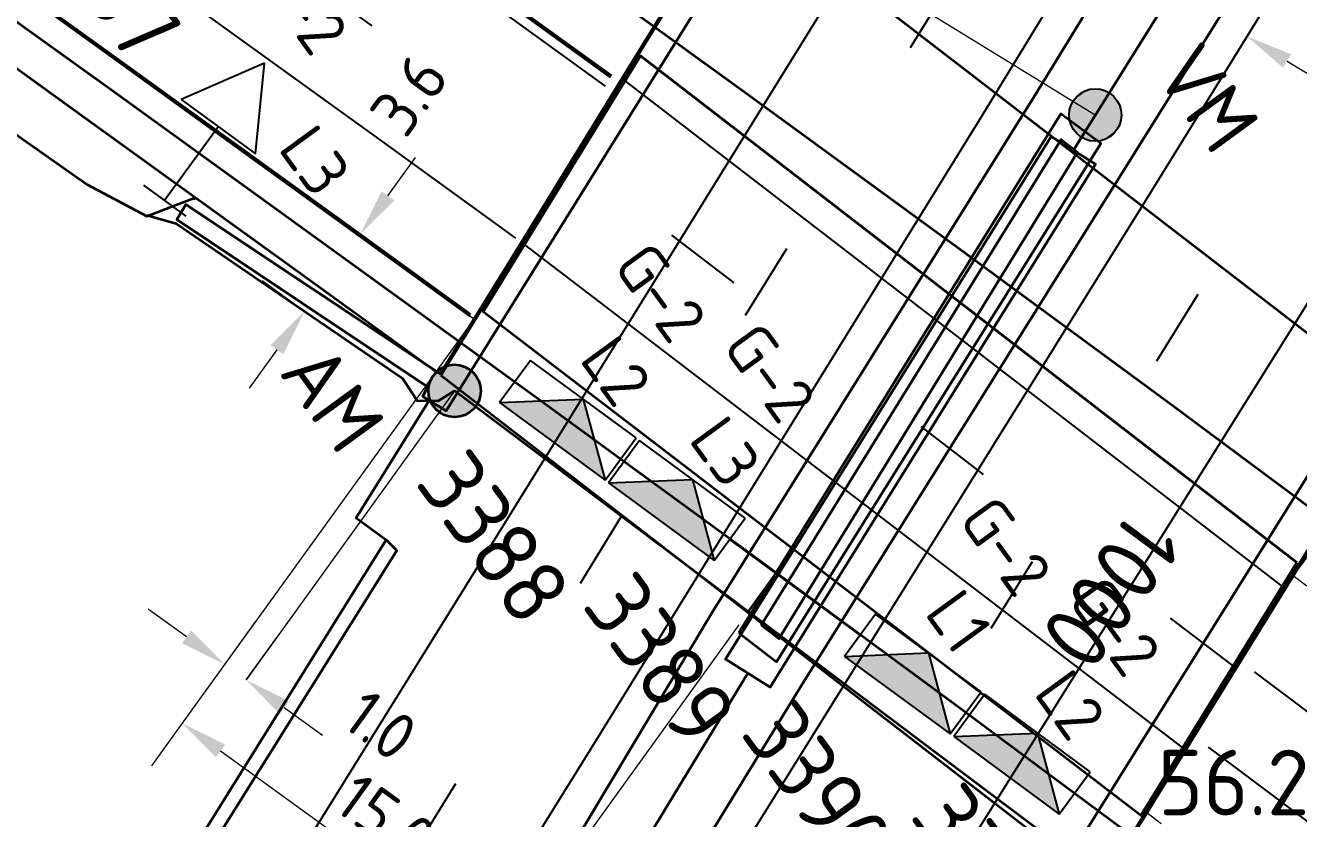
# Model space of a CAD drawing. Header units: metres. Extents: x 134219 to 139080, y 438661 to 444352.
# Drawn here: x 135358.19 to 135406.78, y 443019.6 to 443049.85 of the extents above; entities that cross this region are included whole.
import ezdxf
from ezdxf.enums import TextEntityAlignment as Align

# ---------------------------------------------------------------- set-up
doc = ezdxf.new("R2010")
doc.units = ezdxf.units.M
doc.linetypes.add('13strp', pattern=[4, 1, -3])
doc.linetypes.add('39strp', pattern=[12, 3, -9])
doc.layers.get('DEFPOINTS').update_dxf_attribs({"color": 193})
for name, color, linetype, lineweight in [('B-WE-KL-ET_LS_HULPSTUK_MOF-S', 10, 'Continuous', 25), ('N-WE-KL-ET-T18', 1, 'Continuous', 18), ('N-WE-KL-ET-T25', 7, 'Continuous', 25), ('N-WE-KL-ET_LS_HULPSTUK_MOF-G', 10, 'Continuous', 35), ('N-WE-KL-ET_LS_OV_ARMATUUR-S', 7, 'Continuous', 25), ('N-WE-KL-ET_LS_OV_ARMATUUR-T18', 1, 'Continuous', 25), ('N-WE-KL-ET_LS_OV_KABEL-G', 10, 'KL-LS-OV-N', 35), ('N-WE-KL-ET_LS_OV_KABEL-M', 7, 'Continuous', 18), ('N-WE-KL-ET_LS_OV_MANTELBUIS-G', 10, 'Continuous', 35), ('Utd-geleiderail-nw', 8, 'glm a2ee v014$0$f2m40080', 35), ('Utd-ondergr-bs', 8, 'Continuous', 35), ('Utd-ondergr-nw', 8, '13strp', 35)]:
    doc.layers.add(name, color=color, linetype=linetype, lineweight=lineweight)
for name, color, linetype in [('N-WE-KL-ET_LS_OV_ARMATUUR-T25', 2, 'Continuous'), ('Utd-weg-bs', 8, 'Continuous'), ('Utd-weg-nw', 8, 'Continuous')]:
    doc.layers.add(name, color=color, linetype=linetype)
doc.styles.add('alm a2ee v011$0$Iso-rtw', font='NLCS-ISO.ttf')
doc.styles.add('dtm a2ee v011$0$rtw_iso', font='NLCS-ISO.ttf')
doc.styles.add('ISO18', font='NLCS-ISO.ttf')
doc.styles.add('ISO25', font='NLCS-ISO.ttf')
doc.styles.add('NLCS-ISO', font='NLCS-ISO.ttf')
doc.styles.add('NLCS_18', font='NLCS-ISO.ttf', dxfattribs={"height": 1.799999952316284})
doc.linetypes.add('glm a2ee v014$0$f2m40080', pattern='A,2,-1,[160,RTW.shx,S=0.5,R=0,X=0,Y=0],-1', length=4)
doc.linetypes.add('KL-LS-OV-N', pattern='A,4,-1,[103,NLCS.SHX,S=0.75,R=0,X=0,Y=0],-1,4,-1.5,["0V",Standard,S=1,R=0,X=0,Y=-0.5],-3', length=14.5)
doc.dimstyles.new('NLCS_t18_pijl_Dimension_l3_h1', dxfattribs={"dimtxt": 1.799999952316284, "dimasz": 1.8, "dimexe": 2, "dimexo": 2, "dimgap": 0.7, "dimtad": 1, "dimdec": 1, "dimzin": 0, "dimdsep": 46, "dimtxsty": 'NLCS_18', "dimcen": 2.5, "dimdle": 2, "dimclrd": 256, "dimclre": 256, "dimclrt": 256, "dimadec": 1, "dimazin": 0, "dimtfac": 1, "dimtdec": 1, "dimtofl": 0, "dimtmove": 1, "dimatfit": 0, "dimfxl": 0, "dimtolj": 1, "dimtzin": 0, "dimlwd": 18, "dimlwe": 18, "dimarcsym": 0})

# ---------------------------------------------------------------- blocks, each defined once
blk = doc.blocks.new('SKL-ET_OV_ARMATUUR_SPECIAAL_1x70W-SO (1)')
blk.add_hatch(color=256).paths.add_polyline_path([(-2.5, -2), (2.5, -2), (0, 0)])
for p, q in [((-2.5, 0), (-2.5, -2)), ((2.5, 0), (-2.5, 0)), ((-2.5, -2), (0, 0)), ((0, 0), (2.5, -2)), ((2.5, -2), (2.5, 0)), ((-2.5, -2), (2.5, -2))]:
    blk.add_line(p, q)
at = {"layer": 'N-WE-KL-ET_LS_OV_ARMATUUR-T18', "style": 'NLCS-ISO', "flags": 1}
for tag, p in [('TYPE_ARMATUUR', (0, -8.680527452786919)), ('VERMOGEN_LAMP', (0, -12.46503754856531)), ('SPIEGELSTAND', (0, -16.24954764434369)), ('POSITIE_ARMATUUR', (0, -20.03405774012208)), ('KABELAANSLUITNG', (0, -23.81856783590047)), ('VOEDINGSPUNT', (0, -31.38758802745724))]:
    blk.add_attdef(tag, p, '', height=1.8, dxfattribs=at)
at = {"layer": 'N-WE-KL-ET_LS_OV_ARMATUUR-T18', "style": 'NLCS-ISO'}
for tag, p in [('FASE-AANSLUITING', (0, -27.60307793167885)), ('GROEPSNUMMER', (0, -35.17209812323563))]:
    blk.add_attdef(tag, p, '', height=1.8, dxfattribs=at)
at = {"layer": 'N-WE-KL-ET_LS_OV_ARMATUUR-T25', "style": 'NLCS-ISO'}
for tag, p, height in [('MASTNUMMER', (0, 6.359873503795825), 2.5), ('TYPE_SYMBOOL', (0, 2.575363408017438), 2.25)]:
    blk.add_attdef(tag, p, '', height=height, dxfattribs=at)
blk = doc.blocks.new('SKL-ET_HULP_MOF_AFDEKMOF_SO')
at = {"ltscale": 10}
h = blk.add_hatch(color=256, dxfattribs=at)
edge = h.paths.add_edge_path()
edge.add_arc((0, 0), 1, 0, 360)
blk.add_circle((0, 0), 1)
at = {"layer": 'N-WE-KL-ET-T18', "style": 'NLCS-ISO', "flags": 1}
for tag, p in [('OMSCHRIJVING_LEGENDA', (0, -8.430527452961542)), ('LOCATIE', (0, -12.21503754873993)), ('MASTNUMMER', (0, -15.99954764451832)), ('VAN', (0, -19.7840577402967)), ('NAAR', (0, -23.56856783607509)), ('AFTAKKING', (0, -27.35307793185348)), ('VOEDINGSPUNT', (0, -31.13758802763186)), ('GROEPSNUMMER', (0, -34.92209812341025)), ('POSITIE_X', (0, -38.70660821918864)), ('POSITIE_Y', (0, -42.49111831496703)), ('OVERIGE_OPMERKING(EN)_2', (0, -50.06013850646559))]:
    blk.add_attdef(tag, p, '', height=1.8, dxfattribs=at)
at = {"layer": 'N-WE-KL-ET-T18', "style": 'NLCS-ISO'}
blk.add_attdef('OVERIGE_OPMERKING(EN)_1', (0, -46.2756284106872), '', height=1.8, dxfattribs=at)
at = {"layer": 'N-WE-KL-ET-T25', "style": 'NLCS-ISO'}
blk.add_attdef('SOORT_MOF', (0, 2.714740897936281), '', height=2.25, dxfattribs=at)
blk = doc.blocks.new('SKL-ET_OV_ARMATUUR_HD_NATRIUM_1x250W-SO (3)')
for p, q in [((6.492758620646782, 0), (3.492758620646782, 1.75724137929501)), ((3.492758620646782, -1.75724137929501), (6.492758620646782, 0))]:
    blk.add_line(p, q)
for points in [[(3.492758620646782, 1.75724137929501), (3.492758620646782, -1.75724137929501)], [(0, 1), (0, -1)], [(3.492758620646782, 0), (0, 0)]]:
    blk.add_lwpolyline(points)
at = {"layer": 'N-WE-KL-ET_LS_OV_ARMATUUR-T18', "style": 'ISO18', "flags": 1}
for tag, p in [('TYPE_ARMATUUR', (3.074775890243473, -6.820996952301357)), ('VERMOGEN_LAMP', (3.074775890243473, -10.60550704807974)), ('SPIEGELSTAND', (3.074775890243473, -14.39001714385813)), ('HOOGTE_LICHTMAST', (3.074775890243473, -18.17452723963652)), ('UITLEGGERHOEK', (3.074775890243473, -21.95903733541491)), ('TYPE_LICHTMAST', (3.074775890243473, -25.74354743119329)), ('BOTSVRIENDELIJK', (3.074775890243473, -29.52805752697168)), ('POSITIE_LICHTMAST', (3.074775890243473, -33.31256762275007)), ('KABELAANSLUITNG', (3.074775890243473, -37.09707771852845)), ('VOEDINGSPUNT', (3.074775890243473, -44.66609791008523))]:
    blk.add_attdef(tag, p, '', height=1.8, dxfattribs=at)
at = {"layer": 'N-WE-KL-ET_LS_OV_ARMATUUR-T18', "style": 'ISO18'}
for tag, p in [('FASE-AANSLUITING_1', (3.074775890243473, -40.88158781430684)), ('GROEPSNUMMER', (3.074775890243473, -48.45060800586361))]:
    blk.add_attdef(tag, p, '', height=1.8, dxfattribs=at)
at = {"layer": 'N-WE-KL-ET_LS_OV_ARMATUUR-T25', "style": 'ISO25'}
for tag, p in [('MASTNUMMER', (3.074775890243473, 7.390582596301101)), ('TYPE_SYMBOOL', (3.074775890243473, 3.606072500522714))]:
    blk.add_attdef(tag, p, '', height=2.5, dxfattribs=at)
blk = doc.blocks.new('*D194')
at = {"layer": 'DEFPOINTS', "color": 0, "transparency": 16777216}
for p in [(135364.1780796779, 443023.2379028408), (135376.3567354539, 443014.4435648896), (135376.3567354538, 443014.4435648895)]:
    blk.add_point(p, dxfattribs=at)
at = {"layer": 'N-WE-KL-ET_LS_OV_KABEL-M', "lineweight": 18, "transparency": 16777216}
for p, q in [((135364.1780796778, 443023.2379028407), (135363.0072173864, 443021.6164585789)), ((135376.3567354538, 443014.4435648895), (135375.1858731624, 443012.8221206276))]:
    blk.add_line(p, q, dxfattribs=at)
at = {"layer": 'N-WE-KL-ET_LS_OV_KABEL-M', "linetype": 'Continuous', "lineweight": 18, "transparency": 16777216}
blk.add_line((135365.6373795135, 443022.1841267784), (135374.8974356181, 443015.4973409518), dxfattribs=at)
at = {"layer": 'N-WE-KL-ET_LS_OV_KABEL-M', "transparency": 16777216}
for points in [[(135365.8130088572, 443022.4273434177), (135365.4617501698, 443021.9409101391), (135364.1780796778, 443023.2379028407)], [(135375.0730649618, 443015.7405575911), (135374.7218062744, 443015.2541243125), (135376.3567354538, 443014.4435648895)]]:
    blk.add_solid(points, dxfattribs=at)
at = {"layer": 'N-WE-KL-ET_LS_OV_KABEL-M', "transparency": 16777216, "insert": (135371.9532211414, 443019.5969389566), "char_height": 1.799999952316284, "attachment_point": 5, "rotation": 324.1665456795735, "style": 'NLCS_18'}
blk.add_mtext('\\A1;15.0', dxfattribs=at)
blk = doc.blocks.new('*D195')
at = {"layer": 'DEFPOINTS', "color": 0, "transparency": 16777216}
for p in [(135365.7985907145, 443025.4820338041), (135366.6128341897, 443024.894059858), (135366.6128341898, 443024.8940598581)]:
    blk.add_point(p, dxfattribs=at)
at = {"layer": 'N-WE-KL-ET_LS_OV_KABEL-M', "linetype": 'Continuous', "lineweight": 18, "transparency": 16777216}
for p, q in [((135364.3392908789, 443026.5358098664), (135362.8799910431, 443027.5895859287)), ((135368.0721340255, 443023.8402837958), (135369.5314338613, 443022.7865077335))]:
    blk.add_line(p, q, dxfattribs=at)
at = {"layer": 'N-WE-KL-ET_LS_OV_KABEL-M', "lineweight": 18, "transparency": 16777216}
for p, q in [((135365.7985907146, 443025.4820338042), (135366.969453006, 443027.1034780662)), ((135366.6128341898, 443024.8940598581), (135367.7836964812, 443026.51550412))]:
    blk.add_line(p, q, dxfattribs=at)
at = {"layer": 'N-WE-KL-ET_LS_OV_KABEL-M', "transparency": 16777216}
for points in [[(135364.5149202226, 443026.7790265058), (135364.1636615351, 443026.2925932272), (135365.7985907146, 443025.4820338042)], [(135368.2477633692, 443024.0835004351), (135367.8965046818, 443023.5970671565), (135366.6128341898, 443024.8940598581)]]:
    blk.add_solid(points, dxfattribs=at)
at = {"layer": 'N-WE-KL-ET_LS_OV_KABEL-M', "transparency": 16777216, "insert": (135371.7496391749, 443023.1582670411), "char_height": 1.799999952316284, "attachment_point": 5, "rotation": 324.1665456801594, "style": 'NLCS_18'}
blk.add_mtext('\\A1;1.0', dxfattribs=at)
blk = doc.blocks.new('*D196')
at = {"layer": 'DEFPOINTS', "color": 0, "transparency": 16777216}
for p in [(135370.9736114817, 443041.8937969088), (135368.8434812559, 443038.943930424), (135368.8434812558, 443038.9439304241)]:
    blk.add_point(p, dxfattribs=at)
at = {"layer": 'N-WE-KL-ET_LS_OV_KABEL-M', "linetype": 'Continuous', "lineweight": 18, "transparency": 16777216}
for p, q in [((135372.0273875439, 443043.3530967446), (135373.0811636062, 443044.8123965802)), ((135367.7897051935, 443037.4846305883), (135366.7359291312, 443036.0253307527))]:
    blk.add_line(p, q, dxfattribs=at)
at = {"layer": 'N-WE-KL-ET_LS_OV_KABEL-M', "lineweight": 18, "transparency": 16777216}
for p, q in [((135370.9736114817, 443041.8937969088), (135369.3521672197, 443043.0646592003)), ((135368.8434812558, 443038.9439304241), (135367.2220369939, 443040.1147927155))]:
    blk.add_line(p, q, dxfattribs=at)
at = {"layer": 'N-WE-KL-ET_LS_OV_KABEL-M', "transparency": 16777216}
for points in [[(135371.7841709047, 443043.5287260883), (135372.2706041832, 443043.1774674008), (135370.9736114817, 443041.8937969088)], [(135367.5464885542, 443037.660259932), (135368.0329218328, 443037.3090012446), (135368.8434812558, 443038.9439304241)]]:
    blk.add_solid(points, dxfattribs=at)
at = {"layer": 'N-WE-KL-ET_LS_OV_KABEL-M', "transparency": 16777216, "insert": (135372.8405039979, 443047.2121525821), "char_height": 1.799999952316284, "attachment_point": 5, "rotation": 54.166545678906445, "style": 'NLCS_18'}
blk.add_mtext('\\A1;3.6', dxfattribs=at)
blk = doc.blocks.new('*U10')
for points in [[(-0.3420201433256684, 0.939692620785908), (-0.1736481776669306, -0.9848077530122077), (-0.1736481776669301, 0.9848077530122077)], [(-0.1736481776669301, 0.9848077530122077), (-3.05311331771918e-16, -0.9999999999999997), (1.387778780781446e-16, 0.9999999999999997)], [(-3.05311331771918e-16, -0.9999999999999997), (-0.1736481776669301, 0.9848077530122077), (-0.1736481776669306, -0.9848077530122077)], [(0.17364817766693, -0.9848077530122077), (1.387778780781446e-16, 0.9999999999999997), (-3.05311331771918e-16, -0.9999999999999997)], [(1.387778780781446e-16, 0.9999999999999997), (0.17364817766693, -0.9848077530122077), (0.1736481776669304, 0.9848077530122078)], [(0.3420201433256683, -0.939692620785908), (0.1736481776669304, 0.9848077530122078), (0.17364817766693, -0.9848077530122077)], [(0.1736481776669304, 0.9848077530122078), (0.3420201433256683, -0.939692620785908), (0.3420201433256688, 0.9396926207859082)], [(-0.9396926207859077, 0.3420201433256687), (-0.8660254037844386, -0.4999999999999998), (-0.8660254037844379, 0.4999999999999999)], [(-0.8660254037844379, 0.4999999999999999), (-0.766044443118978, -0.642787609686539), (-0.7660444431189775, 0.642787609686539)], [(-0.766044443118978, -0.642787609686539), (-0.8660254037844379, 0.4999999999999999), (-0.8660254037844386, -0.4999999999999998)], [(-0.7660444431189775, 0.642787609686539), (-0.6427876096865394, -0.7660444431189777), (-0.6427876096865388, 0.7660444431189777)], [(-0.6427876096865394, -0.7660444431189777), (-0.7660444431189775, 0.642787609686539), (-0.766044443118978, -0.642787609686539)], [(-0.6427876096865388, 0.7660444431189777), (-0.5000000000000001, -0.8660254037844383), (-0.4999999999999996, 0.8660254037844383)], [(-0.5000000000000001, -0.8660254037844383), (-0.6427876096865388, 0.7660444431189777), (-0.6427876096865394, -0.7660444431189777)], [(-0.4999999999999996, 0.8660254037844383), (-0.3420201433256689, -0.939692620785908), (-0.3420201433256684, 0.939692620785908)], [(-0.3420201433256689, -0.939692620785908), (-0.4999999999999996, 0.8660254037844383), (-0.5000000000000001, -0.8660254037844383)], [(-0.1736481776669306, -0.9848077530122077), (-0.3420201433256684, 0.939692620785908), (-0.3420201433256689, -0.939692620785908)], [(0.4999999999999994, -0.8660254037844383), (0.3420201433256688, 0.9396926207859082), (0.3420201433256683, -0.939692620785908)], [(0.3420201433256688, 0.9396926207859082), (0.4999999999999994, -0.8660254037844383), (0.5, 0.8660254037844385)], [(0.6427876096865387, -0.7660444431189778), (0.5, 0.8660254037844385), (0.4999999999999994, -0.8660254037844383)], [(0.5, 0.8660254037844385), (0.6427876096865387, -0.7660444431189778), (0.6427876096865393, 0.7660444431189779)], [(0.7660444431189773, -0.6427876096865391), (0.6427876096865393, 0.7660444431189779), (0.6427876096865387, -0.7660444431189778)], [(0.6427876096865393, 0.7660444431189779), (0.7660444431189773, -0.6427876096865391), (0.766044443118978, 0.6427876096865391)], [(0.8660254037844379, -0.4999999999999999), (0.766044443118978, 0.6427876096865391), (0.7660444431189773, -0.6427876096865391)], [(0.766044443118978, 0.6427876096865391), (0.8660254037844379, -0.4999999999999999), (0.8660254037844386, 0.4999999999999999)], [(0.9396926207859077, -0.3420201433256688), (0.8660254037844386, 0.4999999999999999), (0.8660254037844379, -0.4999999999999999)], [(0.8660254037844386, 0.4999999999999999), (0.9396926207859077, -0.3420201433256688), (0.9396926207859083, 0.3420201433256687)], [(-1, 1.502162109978666e-16), (-0.984807753012208, -0.1736481776669302), (-0.9848077530122072, 0.1736481776669304)], [(-0.9848077530122072, 0.1736481776669304), (-0.9396926207859083, -0.3420201433256685), (-0.9396926207859077, 0.3420201433256687)], [(-0.9396926207859083, -0.3420201433256685), (-0.9848077530122072, 0.1736481776669304), (-0.984807753012208, -0.1736481776669302)], [(-0.8660254037844386, -0.4999999999999998), (-0.9396926207859077, 0.3420201433256687), (-0.9396926207859083, -0.3420201433256685)], [(0.9848077530122072, -0.1736481776669305), (0.9396926207859083, 0.3420201433256687), (0.9396926207859077, -0.3420201433256688)], [(0.9396926207859083, 0.3420201433256687), (0.9848077530122072, -0.1736481776669305), (0.984807753012208, 0.1736481776669304)], [(1, 2.775557561562891e-17), (0.984807753012208, 0.1736481776669304), (0.9848077530122072, -0.1736481776669305)]]:
    blk.add_solid(points)
blk = doc.blocks.new('SKL-ET_HULP_MOF-SO')
blk.add_circle((0, 2.775557561562891e-17), 1)
blk.add_blockref('*U10', (0, 0))
at = {"style": 'ISO25'}
blk.add_attdef('SM', text='', height=2.25, dxfattribs=at).set_placement((0, 2.5), align=Align.MIDDLE)
blk = doc.blocks.new('BMB1')
blk.add_lwpolyline([(17, 1), (0, 1), (0, -1), (17, -1)], close=True)
at = {"flags": 13}
blk.add_attdef('LENGTE', text='', height=2.5, dxfattribs=at).set_placement((0, 0), align=Align.MIDDLE_LEFT)
blk = doc.blocks.new('*D550')
at = {"layer": 'DEFPOINTS', "color": 0, "transparency": 16777216}
for p in [(135401.9894458561, 443051.1720711559), (135404.813874521, 443049.439500138), (135404.8138745208, 443049.4395001379)]:
    blk.add_point(p, dxfattribs=at)
at = {"layer": 'N-WE-KL-ET_LS_OV_KABEL-M', "linetype": 'Continuous', "lineweight": 18, "transparency": 16777216}
for p, q in [((135400.4551193949, 443052.1132631184), (135398.9207929337, 443053.0544550811)), ((135406.348200982, 443048.4983081751), (135407.8825274431, 443047.5571162124))]:
    blk.add_line(p, q, dxfattribs=at)
at = {"layer": 'N-WE-KL-ET_LS_OV_KABEL-M', "lineweight": 18, "transparency": 16777216}
for p, q in [((135401.989445856, 443051.1720711557), (135400.9436770086, 443049.4672639767)), ((135404.8138745208, 443049.4395001379), (135403.7681056734, 443047.7346929588))]:
    blk.add_line(p, q, dxfattribs=at)
at = {"layer": 'N-WE-KL-ET_LS_OV_KABEL-M', "transparency": 16777216}
for points in [[(135400.611984722, 443052.3689841953), (135400.2982540678, 443051.8575420416), (135401.989445856, 443051.1720711557)], [(135406.5050663091, 443048.754029252), (135406.1913356549, 443048.2425870983), (135404.8138745208, 443049.4395001379)]]:
    blk.add_solid(points, dxfattribs=at)
at = {"layer": 'N-WE-KL-ET_LS_OV_KABEL-M', "transparency": 16777216, "insert": (135410.2511497675, 443047.9811926259), "char_height": 1.799999952316284, "attachment_point": 5, "rotation": 328.47406741973566, "style": 'NLCS_18'}
blk.add_mtext('\\A1;3.3', dxfattribs=at)

msp = doc.modelspace()

# ---------------------------------------------------------------- linework, layer by layer
at = {"layer": 'N-WE-KL-ET_LS_OV_KABEL-G', "flags": 128}
for points, elevation in [([(135234.543703033, 443246.910843129), (135234.528744339, 443246.903446989), (135235.417564832, 443238.336632973), (135235.985710947, 443234.351533246), (135237.524103158, 443225.235910035), (135239.840705358, 443214.096027801), (135239.831401959, 443213.969389904), (135252.12968252, 443166.598226673), (135257.01875744, 443157.486483971), (135264.307068411, 443146.0154298629), (135269.311409204, 443138.068138059), (135273.615455313, 443131.771108423), (135288.114445782, 443111.181136064), (135300.031914757, 443096.578870171), (135317.966203604, 443079.293005917), (135338.009523865, 443062.115668006), (135356.884565614, 443046.361209553), (135360.55019868, 443043.785615064), (135362.819684286, 443042.574172474), (135363.951130839, 443043.011847398), (135364.619826747, 443043.2682451929)], 5.63285640028383), ([(135364.615198439, 443043.2618514179), (135364.678516387, 443043.225842709)], 1.48071899311369), ([(135373.154510558, 443035.525088898), (135372.601524596, 443036.372238114), (135363.948841923, 443042.2934145021), (135362.830370499, 443042.600393152)], 8.155435580673421)]:
    msp.add_lwpolyline(points, dxfattribs=dict(at, elevation=elevation))
at = {"layer": 'N-WE-KL-ET_LS_OV_KABEL-G', "extrusion": (0.8478762710875621, -0.5301941426747854, 0), "elevation": -120099.0024281353, "flags": 128}
msp.add_lwpolyline([(447503.0132037133, 0), (447434.7513115641, -0.06589519898526185)], dxfattribs=at)
at = {"layer": 'N-WE-KL-ET_LS_OV_KABEL-G', "flags": 128}
for points in [[(135920.1568725329, 442341.1644278864), (135919.194440535, 442340.328574169), (135890.909467668, 442385.2695944679), (135864.109187932, 442426.729240264), (135835.316175153, 442471.352430386), (135806.933870797, 442516.016357485), (135778.885596529, 442560.214820042), (135749.464698218, 442604.310635349), (135688.972514769, 442692.845954611), (135658.233952217, 442735.00424906), (135645.162689539, 442753.132465963), (135616.198213794, 442790.312214619), (135569.703690102, 442852.510273562), (135568.725128698, 442853.961767806), (135568.715633119, 442853.961179831), (135556.528739472, 442870.335201056), (135541.936615106, 442887.768592935), (135535.961789206, 442894.272333709), (135510.855021249, 442922.2818717679), (135499.678286768, 442932.516359579), (135460.258543628, 442969.031952235), (135441.802902985, 442984.209755406), (135434.997322318, 442989.224812447), (135424.998443609, 442995.684780699), (135418.788355297, 442999.033333785), (135417.786210207, 442999.509148304), (135418.175784277, 442999.508221565), (135411.424090876, 443000.809873973), (135410.522419528, 442999.013252934), (135409.6991718384, 442997.3857869611), (135406.4593130724, 442999.3894667195), (135411.3547172266, 443008.2902856728), (135374.572085829, 443035.916263745), (135373.9319197, 443035.52403871), (135373.149815951, 443035.540735739)], [(135390.0510724381, 443026.5966211335), (135385.073905331, 443030.2521512514)], [(135387.6790784254, 443030.1230757741), (135385.7784019829, 443027.4996433844)]]:
    msp.add_lwpolyline(points, dxfattribs=at)
at = {"layer": 'N-WE-KL-ET_LS_OV_KABEL-G', "extrusion": (-0.8544488546959308, 0.5195355182360607, 0), "elevation": 114487.0880103979, "flags": 128}
msp.add_lwpolyline([(-448849.8878629401, 2.361794511023991), (-448880.0443505549, -0.06589519898526186)], dxfattribs=at)
at = {"layer": 'N-WE-KL-ET_LS_OV_KABEL-M'}
for points in [[(135399.0251441671, 443046.4386025026), (135387.1362451508, 443053.7315329727)], [(135375.3158734237, 443038.6618445733), (135364.1780796778, 443023.2379028407)], [(135375.1481714958, 443038.782943934), (135375.3158734237, 443038.6618445733)], [(135406.5795905255, 443028.855363877), (135412.8528199006, 443037.1438697)], [(135407.0985179723, 443028.462609022), (135406.5795905255, 443028.855363877)], [(135385.4167636268, 443026.9901562363), (135376.3567354538, 443014.4435648895)], [(135400.9905619984, 443019.8156552423), (135389.1091365485, 443004.1427738107)], [(135401.5370820132, 443019.4013449036), (135400.9905619984, 443019.8156552423)]]:
    msp.add_lwpolyline(points, dxfattribs=at)
at = {"layer": 'N-WE-KL-ET_LS_OV_KABEL-M', "elevation": 8.457166426354481}
msp.add_lwpolyline([(135374.572085829, 443035.916263745), (135366.6128341898, 443024.8940598581)], dxfattribs=at)
at = {"layer": 'Utd-geleiderail-nw', "linetype": 'Continuous', "flags": 128}
for points in [[(135340.3928161507, 443080.8462400408), (135340.3993523622, 443080.840878118), (135342.9754777577, 443078.7745365938), (135344.4061726395, 443077.6450030843), (135345.5673578424, 443076.7368171962), (135348.1881325644, 443074.7123228908), (135350.8239556741, 443072.7067562349), (135353.4751637245, 443070.7147718176), (135356.1391980436, 443068.7332401403), (135358.8135375192, 443066.7589834037), (135361.4957021989, 443064.7887741377), (135363.9813973359, 443062.9672082935), (135365.5211548014, 443061.857822683), (135369.5739238182, 443058.9378279885), (135377.6871537518, 443053.0831061778), (135385.7911653713, 443047.2117617316), (135393.8804089391, 443041.3142872212), (135401.9481299517, 443035.3814884963), (135409.9857360034, 443029.4064395624)], [(135325.1268838375, 443074.8306352461), (135326.9328195181, 443073.3156801467), (135328.7488706217, 443071.8193612235), (135331.4389790236, 443069.6482573067), (135334.1422040721, 443067.5152088442), (135335.6461165526, 443066.3472395951), (135336.8669837629, 443065.4079869298), (135339.5862550523, 443063.3418478937), (135342.3141396879, 443061.3003981242), (135345.0434221222, 443059.2836223717), (135347.7714487108, 443057.2881022665), (135350.4956448556, 443055.3104231497), (135353.2134795455, 443053.3472003855), (135355.7294873578, 443051.534093346), (135357.2788059462, 443050.417819027), (135361.3305479184, 443047.4985643658), (135369.4264587183, 443041.65633898), (135377.5016641741, 443035.8058592545), (135385.5504884746, 443029.9378524682), (135393.5654147104, 443024.0438776918), (135401.5433731976, 443018.1132073247), (135407.4564409343, 443013.6732788121)]]:
    msp.add_lwpolyline(points, dxfattribs=at)
at = {"layer": 'Utd-ondergr-bs', "flags": 128}
for points in [[(135417.35, 443107.561), (135415.604, 443104.373), (135416.994, 443103.522), (135403.037, 443080.44), (135390.056, 443059.545), (135388.917, 443060.273), (135386.124, 443055.498), (135386.659, 443055.079), (135374.25, 443035.149), (135373.606, 443035.544), (135370.813, 443031.069), (135371.96, 443030.237), (135361.405, 443013.313), (135361.841, 443013.014), (135345.825, 442987.227), (135327.242, 442958.052), (135308.915, 442929.11), (135290.169, 442900.002)], [(135427.811, 443098.309), (135413.95, 443075.271), (135396.722, 443047.186), (135384.375, 443027.429), (135377.538, 443015.993), (135366.417, 442998.025), (135353.583, 442977.734), (135341.214, 442958.264), (135329.011, 442939.137), (135317.178, 442920.625), (135302.946, 442898.58), (135287.29, 442874.205), (135274.988, 442855.496), (135259.144, 442831.186), (135245.532, 442810.761), (135227.742, 442783.486), (135212.013, 442760.198), (135196.974, 442737.769), (135179.54, 442712.007)], [(135430.776, 443094.515), (135417.274, 443072.18), (135405.842, 443053.498), (135400.264, 443044.578), (135387.868, 443024.765), (135374.777, 443003.437), (135359.845, 442979.518), (135343.641, 442954.001), (135329.753, 442931.996), (135315.106, 442909.364), (135301.894, 442888.998), (135286.256, 442864.593), (135269.668, 442839.379), (135253.957, 442815.42), (135239.687, 442793.897), (135225.087, 442772.014), (135212.333, 442752.942), (135199.122, 442733.218), (135187.587, 442716.293)], [(135438.551, 443080.765), (135436.496, 443077.503), (135434.958, 443078.58), (135412.826, 443042.369), (135414.136, 443041.308), (135410.866, 443036.236), (135409.857, 443037.041), (135397.534, 443017.312), (135398.648, 443016.42), (135396.944, 443013.966), (135395.946, 443014.777), (135386.161, 442999.058), (135385.724, 442999.29), (135376.173, 442983.52), (135364.304, 442964.564), (135354.196, 442948.492), (135343.887, 442932.463), (135332.883, 442915.287)], [(135374.025, 443036.566), (135377.12, 443041.591), (135380.969, 443047.842), (135384.125, 443052.967), (135385.295, 443054.868)], [(135375.659, 443038.933), (135379.191, 443044.669), (135381.671, 443048.696)], [(135406.718, 443029.364), (135381.671, 443048.696)], [(135374.025, 443036.566), (135364.317, 443043.021), (135364.262, 443042.938)], [(135364.262, 443042.938), (135363.973, 443042.453), (135373.543, 443036.065), (135373.36, 443035.707), (135373.606, 443035.544)], [(135400.76, 443019.726), (135375.659, 443038.933)], [(135399.298, 443017.078), (135402.482, 443022.228), (135406.287, 443028.382), (135410.615, 443035.384)], [(135361.841, 443013.014), (135372.368, 443029.834), (135371.96, 443030.237)], [(135400.76, 443019.726), (135404.284, 443025.427), (135406.718, 443029.364)]]:
    msp.add_lwpolyline(points, dxfattribs=at)
for points in [[(135373.606, 443035.544), (135373.36, 443035.707), (135373.543, 443036.065), (135363.973, 443042.453), (135364.317, 443043.021), (135374.025, 443036.566), (135377.12, 443041.591), (135380.969, 443047.842), (135384.125, 443052.967), (135385.295, 443054.868), (135376.799, 443062.578), (135376.867, 443062.652), (135377.163, 443063.03), (135385.642, 443055.461), (135385.822, 443055.754), (135386.659, 443055.079), (135374.25, 443035.149)], [(135374.041, 443036.497), (135385.359, 443054.875), (135410.6, 443035.451), (135399.232, 443017.066)], [(135406.718, 443029.364), (135404.284, 443025.427), (135400.76, 443019.726), (135375.659, 443038.933), (135379.191, 443044.669), (135381.671, 443048.696)], [(135385.421, 443026.687), (135386.856, 443025.577), (135399.234, 443045.352), (135397.709, 443046.477)], [(135386.272, 443026.974), (135397.726, 443045.506), (135398.354, 443045.021), (135386.945, 443026.46)], [(135398.648, 443016.42), (135397.534, 443017.312), (135409.857, 443037.041), (135410.866, 443036.236), (135410.777, 443036.102), (135421.849, 443028.663), (135421.535, 443028.302), (135421.479, 443028.219), (135410.615, 443035.384), (135406.287, 443028.382), (135402.482, 443022.228), (135399.298, 443017.078), (135409.234, 443007.994), (135408.782, 443007.494), (135398.803, 443016.588)]]:
    msp.add_lwpolyline(points, close=True, dxfattribs=at)
at = {"layer": 'Utd-ondergr-nw', "linetype": 'Continuous', "flags": 128}
for points in [[(135323.7411999858, 443091.9335782185), (135326.1803427305, 443089.6780149314), (135328.650576483, 443087.4565450847), (135330.7082160927, 443085.6527238818), (135332.7863557595, 443083.8725589398), (135334.4964894029, 443082.414497815), (135336.2198947339, 443080.9712129511), (135338.7903279538, 443078.8625336218), (135339.9148901608, 443077.9550393683), (135341.3847298428, 443076.781490355), (135344.0002215018, 443074.7251740279), (135346.6340119373, 443072.6905938298), (135349.2833879103, 443070.6746884937), (135351.9457033326, 443068.6743370659), (135354.618368284, 443066.6863692747), (135357.2988377158, 443064.7075755602), (135359.9845999059, 443062.7347168343), (135362.4810655068, 443060.9052561076), (135368.0833313967, 443056.8688586146), (135376.1929511236, 443051.0167409544), (135380.521282369, 443047.8809214038)], [(135323.7890813663, 443091.9846406646), (135326.2275103151, 443089.7297374504), (135328.6970211731, 443087.5089176993), (135330.7540586307, 443085.7056243705), (135332.8315901463, 443083.9259803798), (135334.5412351391, 443082.4683292101), (135336.2641786421, 443081.0254249006), (135338.8339796026, 443078.9172559532), (135339.9582863167, 443078.0099645324), (135341.4278113084, 443076.836662697), (135344.042796585, 443074.7807380656), (135346.6761459294, 443072.7464930849), (135349.3251473689, 443070.7308680951), (135351.9871558686, 443068.7307435129), (135354.6595823559, 443066.7429501928), (135357.3398824311, 443064.764279452), (135360.0255448284, 443062.7914928268), (135362.5219802888, 443060.9620538243), (135368.1242612211, 443056.9256454924), (135376.2339560271, 443051.0734736424), (135380.5570350086, 443047.9414592781)], [(135325.7944119757, 443075.6151306402), (135327.5915740425, 443074.1075336506), (135329.3976244519, 443072.6194529746), (135332.0820451417, 443070.4529343194), (135333.2530345266, 443069.5233360024), (135334.780437973, 443068.3236942959), (135337.4897310536, 443066.2284405191), (135340.2069787958, 443064.1638355677), (135342.9293496314, 443062.1265092349), (135345.654113504, 443060.1130700746), (135348.3786292156, 443058.1201163158), (135351.1003316995, 443056.144246228), (135353.8167192901, 443054.1820680146), (135356.3321582834, 443052.3693706844), (135361.9321635147, 443048.3346021334), (135370.0304999049, 443042.4906284184), (135375.1481714958, 443038.782943934)], [(135325.8396463625, 443075.6685520802), (135327.6363197787, 443074.1613650456), (135329.4419083601, 443072.6736649241), (135332.1256967905, 443070.5076566508), (135333.2964306825, 443069.5782611665), (135334.8235194386, 443068.3788666379), (135337.5323061369, 443066.2840045568), (135340.2491127878, 443064.2197348227), (135342.97110909, 443062.1826888364), (135345.69556604, 443060.1694765216), (135348.4198432874, 443058.1766972339), (135351.1413764149, 443056.2009501198), (135353.8576642126, 443054.2388440071), (135356.3730730653, 443052.4261684011), (135361.973093339, 443048.3913890112), (135370.0715048085, 443042.5473611064), (135375.1839241339, 443038.8434818055)], [(135324.191822273, 443073.7224853367), (135326.006296533, 443072.200364225), (135327.8287088464, 443070.698801048), (135330.535529584, 443068.5142002917), (135331.7155707169, 443067.5774159029), (135333.2541231924, 443066.369017036), (135335.9813566749, 443064.2598860409), (135338.7142316491, 443062.1834048175), (135341.4498716691, 443060.136146213), (135344.1855093719, 443058.1146702389), (135346.9184735281, 443056.1155352203), (135349.6461760717, 443054.135308347), (135352.3660991777, 443052.1705757105), (135354.8826060102, 443050.3571087216), (135360.4820783106, 443046.3227241797), (135368.5777547507, 443040.4806703301), (135373.8815066102, 443036.6381736392)]]:
    msp.add_lwpolyline(points, dxfattribs=at)
at = {"layer": 'Utd-weg-bs', "flags": 128}
for points in [[(135422.472, 443105.828), (135407.441, 443081.157), (135391.73, 443055.497), (135376.417, 443030.752), (135359.632, 443003.733), (135343.239, 442977.478), (135327.35, 442952.556), (135310.617, 442926.439), (135296.435, 442904.355), (135280.974, 442880.409), (135264.292, 442854.826), (135247.425, 442829.093), (135231.783, 442805.339), (135218.779, 442785.724), (135203.467, 442762.86), (135189.516, 442742.179), (135177.123, 442723.852), (135163.086, 442703.243)], [(135427.215, 443099.661), (135410.449, 443072.176), (135394.728, 443046.441), (135379.975, 443022.588), (135361.773, 442993.298), (135341.902, 442961.793), (135323.59, 442933.079), (135303.139, 442901.243), (135282.767, 442869.781), (135264.502, 442841.789), (135245.477, 442812.855), (135227.03, 442784.987), (135207.289, 442755.424), (135188.252, 442727.287), (135176.975, 442710.641)], [(135431.948, 443093.807), (135416.054, 443067.629), (135400.724, 443042.821), (135386.186, 443019.477), (135367.608, 442989.787), (135348.786, 442959.844), (135329.884, 442930.125), (135311.627, 442901.756), (135296.605, 442878.493), (135278.082, 442849.884), (135260.361, 442822.882), (135242.668, 442796.155), (135224.94, 442769.557), (135206.101, 442741.456), (135189.763, 442717.452)], [(135436.753, 443087.602), (135423.723, 443066.378), (135408.29, 443041.1), (135393.583, 443017.628), (135377.346, 442991.615), (135361.357, 442966.103), (135345.488, 442941.03), (135329.091, 442915.494), (135313.116, 442890.602), (135295.087, 442862.696), (135277.736, 442836.035), (135260.422, 442809.75), (135242.993, 442783.588), (135227.625, 442760.542), (135211.459, 442736.545), (135203.543, 442724.792)], [(135406.166, 443028.47), (135381.086, 443047.745)], [(135402.362, 443022.318), (135377.236, 443041.493)]]:
    msp.add_lwpolyline(points, dxfattribs=at)
at = {"layer": 'Utd-weg-bs', "linetype": '39strp', "flags": 128}
for points in [[(135424.854, 443102.731), (135410.369, 443079.023), (135395.246, 443054.324), (135378.13, 443026.577), (135361.304, 442999.561), (135345.576, 442974.367), (135328.325, 442947.262), (135312.897, 442923.077), (135295.111, 442895.519), (135282.183, 442875.594), (135265.757, 442850.313), (135248.705, 442824.32), (135232.227, 442799.403), (135218.458, 442778.666), (135200.158, 442751.47), (135184.186, 442727.698), (135170.084, 442706.97)], [(135434.33, 443090.731), (135420.388, 443067.876), (135403.752, 443040.905), (135389.095, 443017.258), (135371.607, 442989.427), (135355.865, 442964.279), (135338.904, 442937.605), (135323.443, 442913.359), (135303.366, 442882.249), (135283.881, 442852.09), (135265.084, 442823.551), (135244.739, 442792.731), (135224.15, 442761.93), (135207.618, 442737.335), (135196.664, 442721.128)], [(135404.284, 443025.427), (135379.191, 443044.669)]]:
    msp.add_lwpolyline(points, dxfattribs=at)
at = {"layer": 'Utd-weg-nw', "linetype": '39strp', "flags": 128}
for points in [[(135245.9128929104, 443294.7324472891), (135245.8096386997, 443293.8375340748), (135245.4521664172, 443290.4801493424), (135245.1413574568, 443287.1181236935), (135244.8772717731, 443283.7521056564), (135244.6599603077, 443280.3827445299), (135244.4894649797, 443277.0106902574), (135244.3658186771, 443273.6365933017), (135244.2890452513, 443270.2611045201), (135244.2591595115, 443266.8848750379), (135244.2761672227, 443263.5085561235), (135244.3400651042, 443260.1327990625), (135244.361008057, 443259.3697798543), (135244.4508408302, 443256.7582550322), (135244.6084730323, 443253.3855749758), (135244.8129313034, 443250.015409477), (135245.064176204, 443246.6484086344), (135245.3621592695, 443243.2852219363), (135245.7068230193, 443239.9264981349), (135246.0981009685, 443236.572885122), (135246.5359176405, 443233.2250298032), (135247.020188581, 443229.8835779735), (135247.5508203752, 443226.5491741928), (135248.1277106651, 443223.2224616612), (135248.7507481699, 443219.9040820956), (135249.4198127065, 443216.594675605), (135250.1347752138, 443213.2948805679), (135250.8954977768, 443210.0053335085), (135251.7018336536, 443206.7266689743), (135252.5536273035, 443203.4595194135), (135253.4507144169, 443200.2045150534), (135254.3929219477, 443196.962283778), (135255.3800681456, 443193.7334510077), (135256.411962592, 443190.5186395785), (135257.4884062363, 443187.3184696215), (135258.6091914347, 443184.1335584432), (135259.7741019898, 443180.9645204074), (135260.9829131924, 443177.8119668154), (135262.2353918651, 443174.6765057889), (135263.5312964072, 443171.5587421526), (135264.8703768411, 443168.4592773173), (135266.2523748607, 443165.3787091638), (135267.677023881, 443162.3176319282), (135269.14404909, 443159.2766360863), (135270.6531675014, 443156.2563082408), (135272.2040880088, 443153.2572310071), (135273.7965114427, 443150.2799829017), (135275.4301306276, 443147.3251382302), (135277.1046304413, 443144.3932669766), (135278.8196878761, 443141.4849346934), (135280.5749721004, 443138.6007023924), (135282.3701445233, 443135.7411264367), (135284.2048588593, 443132.9067584333), (135286.0787611954, 443130.0981451262), (135287.9914900595, 443127.3158282919), (135289.9426764897, 443124.5603446341), (135291.9319441057, 443121.8322256802), (135293.9589091815, 443119.1319976797), (135296.0231807194, 443116.4601815011), (135298.1243605252, 443113.8172925331), (135300.2620432854, 443111.2038405838), (135302.4358166447, 443108.6203297834), (135304.6452612865, 443106.0672584861), (135306.889951013, 443103.5451191748), (135309.1694528277, 443101.0543983653), (135311.483327019, 443098.5955765132), (135313.8311272449, 443096.1691279203), (135316.2124006191, 443093.7755206443), (135318.6266877983, 443091.4152164076), (135321.0735230712, 443089.0886705083), (135323.5524344477, 443086.7963317329), (135326.0629437504, 443084.5386422691), (135328.154131832, 443082.7054109378), (135330.2661542108, 443080.8962215675), (135332.009261174, 443079.4222358266), (135333.7640267559, 443077.96476216), (135336.377814972, 443075.8381728342), (135337.5200794213, 443074.9240019395), (135339.0119126654, 443073.7427385603), (135341.6633816453, 443071.6754029437), (135344.3293857663, 443069.6330414861), (135347.0071799494, 443067.6124731236), (135349.6940988375, 443065.6104712121), (135352.3875451563, 443063.6237740269), (135355.0849778521, 443061.6490948459), (135357.7839000696, 443059.6831316903), (135360.2892021905, 443057.8625212847), (135365.8906622373, 443053.8267044508), (135373.9962598621, 443047.9774898128), (135378.6059624009, 443044.6378210234)], [(135405.0924097506, 443025.1940509409), (135406.2134449506, 443024.3606567867), (135410.5948312459, 443021.0708168951), (135414.1829871157, 443018.3573731335), (135418.1503086703, 443015.3349284768), (135422.104808528, 443012.2972099296), (135426.0455797645, 443009.2431769323), (135429.9717021388, 443006.171800646), (135433.8822412923, 443003.0820647774), (135437.7762479651, 442999.9729664235), (135440.1780989782, 442998.0381647616), (135445.5118389608, 442993.692668301), (135449.3532977664, 442990.5204607329), (135453.1770740057, 442987.3269607904), (135456.9830496612, 442984.1122670381), (135460.7711072647, 442980.8764786947), (135464.5411299012, 442977.61969563), (135468.2930012124, 442974.3420183617), (135472.0266054, 442971.0435480525), (135475.7418272296, 442967.7243865067), (135479.4385520342, 442964.3846361672), (135483.1166657176, 442961.0244001125), (135486.7760547581, 442957.6437820536), (135490.4166062118, 442954.2428863298), (135494.0382077165, 442950.8218179072), (135496.5517780345, 442948.4249032935), (135497.6407474943, 442947.3806823737), (135501.2241143564, 442943.9195859372), (135501.5646771161, 442943.5886349778), (135504.788197705, 442940.4386354212), (135508.332887538, 442936.9379382624), (135511.8580744517, 442933.4176025063), (135515.3636496442, 442929.8777368055), (135518.849504919, 442926.3184504143), (135522.3155326883, 442922.7398531875), (135525.7616259763, 442919.1420555749), (135529.1876784223, 442915.5251686194), (135532.5935842842, 442911.8893039532), (135535.9792384416, 442908.2345737939), (135539.3445363996, 442904.5610909418), (135542.6893742908, 442900.8689687754), (135546.0136488801, 442897.1583212489), (135549.3172575665, 442893.4292628882), (135552.6000983871, 442889.6819087873), (135555.86207002, 442885.9163746051), (135559.1030717871, 442882.1327765615), (135562.3230036579, 442878.3312314338), (135565.5217662521, 442874.5118565533), (135569.19703799, 442870.0697138737), (135571.8556991051, 442866.8199286173), (135574.9921416432, 442862.9476524582), (135578.1095788778, 442859.0589015667), (135581.209009015, 442855.1546299946), (135584.2914435809, 442851.2357771751), (135587.3579065745, 442847.3032687026), (135590.4094336398, 442843.3580171307), (135593.4470712562, 442839.4009227878), (135596.4718759445, 442835.4328746066), (135599.484913489, 442831.4547509683), (135602.4872581749, 442827.4674205601), (135605.437462523, 442823.5285255121)]]:
    msp.add_lwpolyline(points, dxfattribs=at)
at = {"layer": 'Utd-weg-nw', "linetype": 'Continuous', "flags": 128}
for points in [[(135325.9108136759, 443089.3824576803), (135328.385178254, 443087.1572730011), (135330.4462587326, 443085.3504353747), (135332.5278735494, 443083.5672935683), (135334.240799482, 443082.1068898431), (135335.9668438298, 443080.6614303823), (135338.5408899606, 443078.5498345851), (135339.6669121269, 443077.6411812877), (135341.1385500395, 443076.4662198292), (135343.7569353117, 443074.4076652411), (135346.3932462685, 443072.3711695153), (135349.0447624325, 443070.3536621998), (135351.7088316984, 443068.3520145118), (135354.3828593022, 443066.3630497432), (135357.0642964855, 443064.3835533213), (135359.75062892, 443062.4102825917), (135362.2472667531, 443060.5806977265), (135367.8494466864, 443056.5443621705), (135375.958637389, 443050.692554166), (135380.3169815709, 443047.5349906941)], [(135325.8620049314, 443080.060386501), (135328.0044348723, 443078.2251495667), (135329.777722866, 443076.7375818101), (135331.561209682, 443075.2680939378), (135334.2147399833, 443073.1265110833), (135335.3732467158, 443072.2068225914), (135336.8852752914, 443071.0192572915), (135339.569827979, 443068.9431406464), (135342.2655252641, 443066.894913457), (135344.9695974664, 443064.8712840475), (135347.6793659766, 443062.8689279125), (135350.3922310103, 443060.8844983105), (135353.1056592187, 443058.9146363704), (135355.8171712192, 443056.9559807889), (135358.3311376279, 443055.1443448429), (135363.9318777882, 443051.109046731), (135372.0338823353, 443045.2624254596), (135376.8949432552, 443041.7406513938)], [(135403.3331264241, 443022.3276453942), (135404.2068005538, 443021.6781433636), (135408.5783102394, 443018.3957202018)]]:
    msp.add_lwpolyline(points, dxfattribs=at)

# ---------------------------------------------------------------- block references
at = {"layer": 'B-WE-KL-ET_LS_HULPSTUK_MOF-S'}
ref = msp.add_blockref('SKL-ET_HULP_MOF-SO', (135399.0251441671, 443046.4386025026), dxfattribs=dict(at, rotation=306.0659960422106))
ref.add_attrib('SM', 'VM', dxfattribs={"layer": '0', "height": 2.25, "rotation": 306.0659960422106, "style": 'ISO25'}).set_placement((135403.3021701219, 443047.0877548796, 2.327474641475562), align=Align.MIDDLE)
at = {"layer": 'N-WE-KL-ET_LS_HULPSTUK_MOF-G'}
ref = msp.add_blockref('SKL-ET_HULP_MOF_AFDEKMOF_SO', (135374.572085829, 443035.916263745, 8.457166426354481), dxfattribs=at)
ref.add_attrib('SOORT_MOF', 'AM', (135367.829844881, 443036.6176537463, 8.457166426354481), dxfattribs={"layer": 'N-WE-KL-ET_LS_OV_ARMATUUR-T25', "height": 2.25, "rotation": 306.0659960422107, "style": 'ISO25'})
at = {"layer": 'N-WE-KL-ET_LS_OV_ARMATUUR-S'}
ref = msp.add_blockref('SKL-ET_OV_ARMATUUR_HD_NATRIUM_1x250W-SO (3)', (135363.5002580082, 443043.1716151781, 2.71291482379594), dxfattribs=dict(at, rotation=53.93684869141167))
ref.add_attrib('MASTNUMMER', '3387', (135358.2391037321, 443053.7853305488, 2.71291482379594), dxfattribs={"layer": 'N-WE-KL-ET_LS_OV_ARMATUUR-T25', "height": 2.5, "rotation": 306.0659960422107, "style": 'ISO25'})
ref.add_attrib('FASE-AANSLUITING_1', 'L3', (135367.7953164521, 443045.1588555, 2.71291482379594), dxfattribs={"layer": 'N-WE-KL-ET_LS_OV_ARMATUUR-T18', "height": 1.8, "rotation": 306.0659960422107, "style": 'ISO18'})
ref.add_attrib('GROEPSNUMMER', 'G-2', (135366.9026892594, 443051.6427349051, 2.71291482379594), dxfattribs={"layer": 'N-WE-KL-ET_LS_OV_ARMATUUR-T18', "height": 1.799999999999999, "rotation": 306.0659960422107, "style": 'ISO18'})
ref = msp.add_blockref('SKL-ET_OV_ARMATUUR_SPECIAAL_1x70W-SO (1)', (135379.4829625613, 443035.599213319), dxfattribs=dict(at, rotation=323.7042068112243))
ref.add_attrib('MASTNUMMER', '3388', (135373.0231896613, 443032.4050886238), dxfattribs={"layer": 'N-WE-KL-ET_LS_OV_ARMATUUR-T25', "height": 2.5, "rotation": 306.0659960422107, "style": 'ISO25'})
ref.add_attrib('FASE-AANSLUITING_1', 'L2', (135379.2954083841, 443037.1161578288), dxfattribs={"layer": 'N-WE-KL-ET_LS_OV_ARMATUUR-T18', "height": 1.8, "rotation": 306.0659960422107, "style": 'ISO18'})
ref.add_attrib('GROEPSNUMMER', 'G-2', (135380.5895541485, 443040.6696914472), dxfattribs={"layer": 'N-WE-KL-ET_LS_OV_ARMATUUR-T18', "height": 1.8, "rotation": 306.0659960422107, "style": 'ISO18'})
ref = msp.add_blockref('SKL-ET_OV_ARMATUUR_SPECIAAL_1x70W-SO (1)', (135383.6509299666, 443032.5380080082), dxfattribs=dict(at, rotation=323.7042068112243))
ref.add_attrib('MASTNUMMER', '3389', (135379.3856866001, 443027.7320891675), dxfattribs={"layer": 'N-WE-KL-ET_LS_OV_ARMATUUR-T25', "height": 2.5, "rotation": 306.0659960422107, "style": 'ISO25'})
ref.add_attrib('FASE-AANSLUITING_1', 'L3', (135383.4633757894, 443034.054952518), dxfattribs={"layer": 'N-WE-KL-ET_LS_OV_ARMATUUR-T18', "height": 1.8, "rotation": 306.0659960422107, "style": 'ISO18'})
ref.add_attrib('GROEPSNUMMER', 'G-2', (135384.7575215538, 443037.6084861364), dxfattribs={"layer": 'N-WE-KL-ET_LS_OV_ARMATUUR-T18', "height": 1.8, "rotation": 306.0659960422107, "style": 'ISO18'})
ref = msp.add_blockref('SKL-ET_OV_ARMATUUR_SPECIAAL_1x70W-SO (1)', (135392.6579558101, 443025.9227078714), dxfattribs=dict(at, rotation=323.7042068112243))
ref.add_attrib('MASTNUMMER', '3390', (135385.4312339474, 443022.8515929824), dxfattribs={"layer": 'N-WE-KL-ET_LS_OV_ARMATUUR-T25', "height": 2.5, "rotation": 306.0659960422107, "style": 'ISO25'})
ref.add_attrib('FASE-AANSLUITING_1', 'L1', (135392.4704016329, 443027.4396523812), dxfattribs={"layer": 'N-WE-KL-ET_LS_OV_ARMATUUR-T18', "height": 1.8, "rotation": 306.0659960422107, "style": 'ISO18'})
ref.add_attrib('GROEPSNUMMER', 'G-2', (135393.7645473974, 443030.9931859996), dxfattribs={"layer": 'N-WE-KL-ET_LS_OV_ARMATUUR-T18', "height": 1.8, "rotation": 306.0659960422107, "style": 'ISO18'})
ref = msp.add_blockref('SKL-ET_OV_ARMATUUR_SPECIAAL_1x70W-SO (1)', (135396.8215136493, 443022.8647412105), dxfattribs=dict(at, rotation=323.7042068112243))
ref.add_attrib('MASTNUMMER', '3391', (135391.9008363404, 443019.6933607567), dxfattribs={"layer": 'N-WE-KL-ET_LS_OV_ARMATUUR-T25', "height": 2.5, "rotation": 306.0659960422107, "style": 'ISO25'})
ref.add_attrib('FASE-AANSLUITING_1', 'L2', (135396.6339594722, 443024.3816857204), dxfattribs={"layer": 'N-WE-KL-ET_LS_OV_ARMATUUR-T18', "height": 1.8, "rotation": 306.0659960422107, "style": 'ISO18'})
ref.add_attrib('GROEPSNUMMER', 'G-2', (135397.9281052365, 443027.9352193388), dxfattribs={"layer": 'N-WE-KL-ET_LS_OV_ARMATUUR-T18', "height": 1.8, "rotation": 306.0659960422107, "style": 'ISO18'})
at = {"layer": 'N-WE-KL-ET_LS_OV_MANTELBUIS-G', "xscale": 1.3824, "rotation": 58.08256312751343}
msp.add_blockref('BMB1', (135385.765239535, 443025.1483920095, -0.06589519898526186), dxfattribs=at)

# ---------------------------------------------------------------- texts
at = {"layer": 'Utd-ondergr-bs', "color": 7, "style": 'dtm a2ee v011$0$rtw_iso'}
msp.add_text('56.2u', height=2.5, dxfattribs=at).set_placement((135401.4124120671, 443019.7272056338))
at = {"layer": 'Utd-ondergr-nw', "color": 7, "style": 'alm a2ee v011$0$Iso-rtw'}
msp.add_text('1000', height=2.5, rotation=233.5176946241892, dxfattribs=at).set_placement((135400.4326536662, 443031.4653907081))

# ---------------------------------------------------------------- dimensions: what is measured, and where the dimension line sits
at = {"layer": 'N-WE-KL-ET_LS_OV_KABEL-M'}
for base, p1, p2, angle, picture, middle in [((135404.8138745208, 443049.4395001379), (135401.9894458561, 443051.1720711559), (135404.8138745209, 443049.439500138), 328.4740674188777, '*D550', (135409.4145347021, 443046.617346903)), ((135368.8434812558, 443038.9439304241), (135370.9736114817, 443041.8937969088), (135368.8434812559, 443038.943930424), 234.16654567964954, '*D196', (135374.1376593881, 443046.2754627629)), ((135366.6128341898, 443024.8940598581), (135365.7985907145, 443025.4820338041), (135366.6128341897, 443024.8940598579), 324.16654567574716, '*D195', (135370.8129493557, 443021.8611116508)), ((135376.3567354538, 443014.4435648895), (135364.1780796779, 443023.2379028408), (135376.3567354539, 443014.4435648897), 324.1665456799335, '*D194', (135371.0165313222, 443018.2997835664))]:
    dim = msp.add_linear_dim(base=base, p1=p1, p2=p2, angle=angle, dimstyle='NLCS_t18_pijl_Dimension_l3_h1', dxfattribs=at)
    dim.commit()
    dim.dimension.update_dxf_attribs({"geometry": picture, "text_midpoint": middle, "dimtype": 161})

doc.saveas('drawing.dxf')
